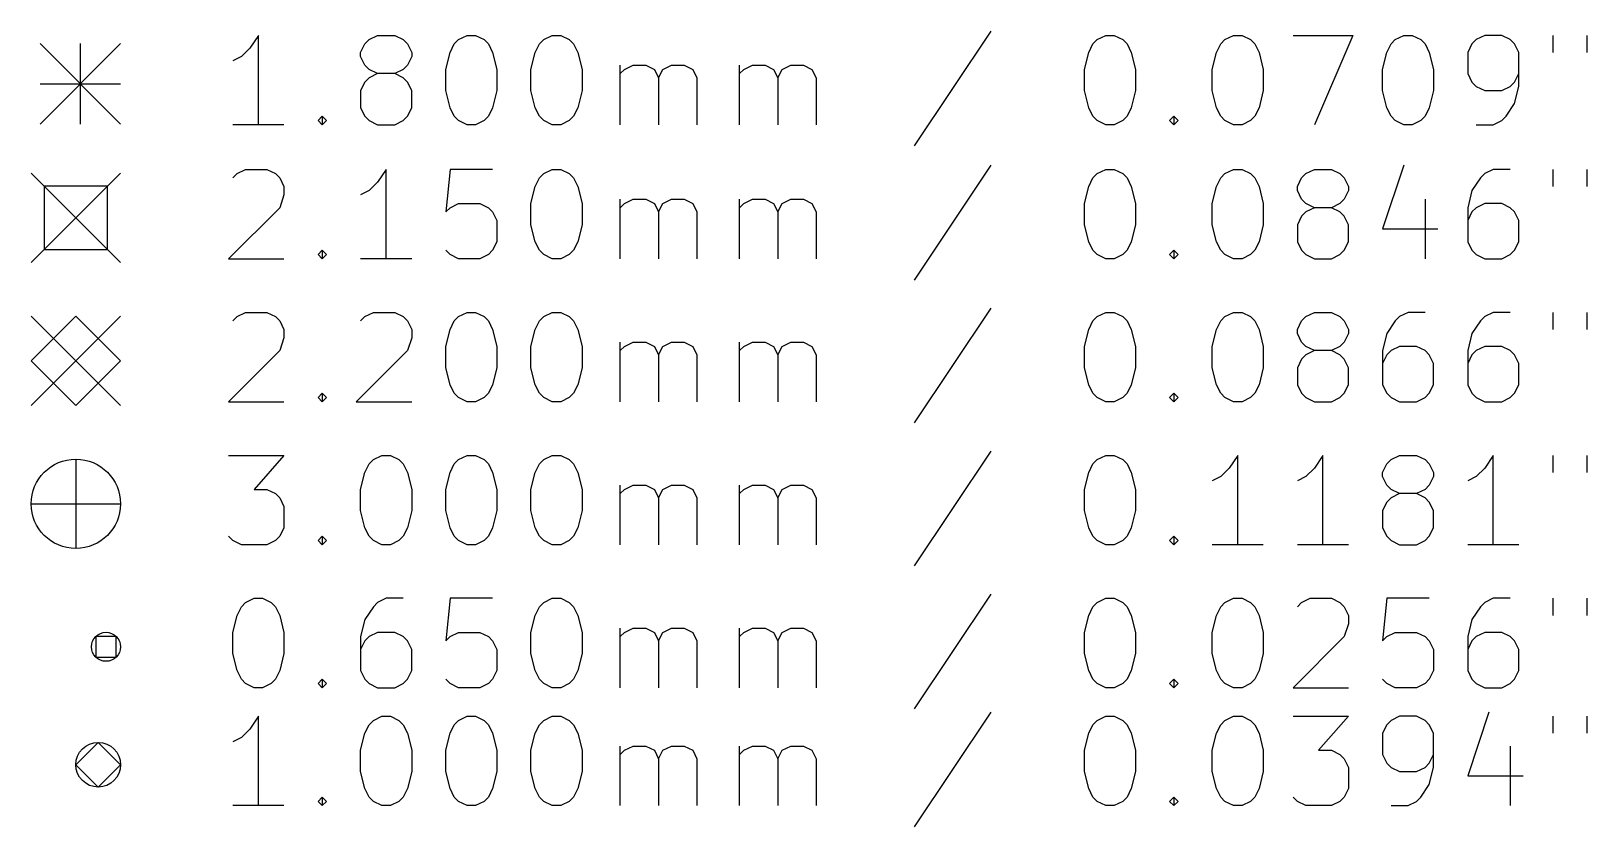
# Model space of a CAD drawing. Extents: x 97.9 to 175, y -164.3 to -75.
# Drawn here: x 97.9 to 132.7, y -163.97 to -146.16 of the extents above; entities that cross this region are included whole.
import ezdxf

# ---------------------------------------------------------------- set-up
doc = ezdxf.new("R2010")
doc.units = 0
doc.layers.add('BLACK', color=7, linetype='CONTINUOUS')

msp = doc.modelspace()

# ---------------------------------------------------------------- linework, layer by layer
at = {"layer": 'BLACK', "linetype": 'CONTINUOUS'}
for p, q in [((98.1, -146.44), (99.9, -148.24)), ((99.9, -146.44), (98.1, -148.24)), ((99, -146.44), (99, -148.24)), ((102.984, -146.255), (102.793, -146.541)), ((102.984, -148.255), (102.984, -146.255)), ((105.27, -146.636), (105.365, -146.445)), ((105.365, -146.445), (105.46, -146.35)), ((105.46, -146.35), (105.651, -146.255)), ((105.651, -146.255), (106.032, -146.255)), ((106.032, -146.255), (106.222, -146.35)), ((106.222, -146.35), (106.317, -146.445)), ((106.317, -146.445), (106.413, -146.636)), ((107.27, -146.636), (107.365, -146.445)), ((107.365, -146.445), (107.46, -146.35)), ((107.46, -146.35), (107.651, -146.255)), ((107.651, -146.255), (107.841, -146.255)), ((107.841, -146.255), (108.032, -146.35)), ((108.032, -146.35), (108.127, -146.445)), ((108.127, -146.445), (108.222, -146.636)), ((109.174, -146.636), (109.27, -146.445)), ((109.27, -146.445), (109.365, -146.35)), ((109.365, -146.35), (109.555, -146.255)), ((109.555, -146.255), (109.746, -146.255)), ((109.746, -146.255), (109.936, -146.35)), ((109.936, -146.35), (110.032, -146.445)), ((110.032, -146.445), (110.127, -146.636)), ((119.365, -146.16), (117.651, -148.731)), ((121.555, -146.636), (121.651, -146.445)), ((121.651, -146.445), (121.746, -146.35)), ((121.746, -146.35), (121.936, -146.255)), ((121.936, -146.255), (122.127, -146.255)), ((122.127, -146.255), (122.317, -146.35)), ((122.317, -146.35), (122.413, -146.445)), ((122.413, -146.445), (122.508, -146.636)), ((124.413, -146.636), (124.508, -146.445)), ((124.508, -146.445), (124.603, -146.35)), ((124.603, -146.35), (124.793, -146.255)), ((124.793, -146.255), (124.984, -146.255)), ((124.984, -146.255), (125.174, -146.35)), ((125.174, -146.35), (125.27, -146.445)), ((125.27, -146.445), (125.365, -146.636)), ((126.127, -146.255), (127.46, -146.255)), ((127.46, -146.255), (126.603, -148.255)), ((128.222, -146.636), (128.317, -146.445)), ((128.317, -146.445), (128.413, -146.35)), ((128.413, -146.35), (128.603, -146.255)), ((128.603, -146.255), (128.793, -146.255)), ((128.793, -146.255), (128.984, -146.35)), ((128.984, -146.35), (129.079, -146.445)), ((129.079, -146.445), (129.174, -146.636)), ((130.127, -146.445), (130.032, -146.636)), ((130.222, -146.35), (130.127, -146.445)), ((130.413, -146.255), (130.222, -146.35)), ((130.793, -146.255), (130.413, -146.255)), ((130.984, -146.35), (130.793, -146.255)), ((131.079, -146.445), (130.984, -146.35)), ((131.174, -146.636), (131.079, -146.445)), ((131.936, -146.255), (131.936, -146.636)), ((132.698, -146.255), (132.698, -146.636)), ((102.603, -146.731), (102.413, -146.826)), ((102.793, -146.541), (102.603, -146.731)), ((105.27, -146.731), (105.27, -146.636)), ((105.365, -146.922), (105.27, -146.731)), ((106.413, -146.731), (106.317, -146.922)), ((106.413, -146.636), (106.413, -146.731)), ((107.174, -147.017), (107.27, -146.636)), ((108.222, -146.636), (108.317, -147.017)), ((109.079, -147.017), (109.174, -146.636)), ((110.127, -146.636), (110.222, -147.017)), ((121.46, -147.017), (121.555, -146.636)), ((122.508, -146.636), (122.603, -147.017)), ((124.317, -147.017), (124.413, -146.636)), ((125.365, -146.636), (125.46, -147.017)), ((128.127, -147.017), (128.222, -146.636)), ((129.174, -146.636), (129.27, -147.017)), ((130.032, -146.636), (130.032, -147.112)), ((131.174, -147.398), (131.174, -146.636)), ((105.46, -147.017), (105.365, -146.922)), ((105.651, -147.112), (105.46, -147.017)), ((105.651, -147.112), (105.46, -147.207)), ((106.032, -147.112), (105.651, -147.112)), ((106.222, -147.017), (106.032, -147.112)), ((106.222, -147.207), (106.032, -147.112)), ((106.317, -146.922), (106.222, -147.017)), ((107.174, -147.493), (107.174, -147.017)), ((108.317, -147.017), (108.317, -147.493)), ((109.079, -147.493), (109.079, -147.017)), ((110.222, -147.017), (110.222, -147.493)), ((111.079, -148.255), (111.079, -146.922)), ((111.079, -147.112), (111.174, -147.017)), ((111.174, -147.017), (111.365, -146.922)), ((111.365, -146.922), (111.651, -146.922)), ((111.651, -146.922), (111.841, -147.017)), ((111.841, -147.017), (111.936, -147.207)), ((111.936, -147.207), (112.032, -147.017)), ((112.032, -147.017), (112.222, -146.922)), ((112.222, -146.922), (112.508, -146.922)), ((112.508, -146.922), (112.698, -147.017)), ((112.698, -147.017), (112.793, -147.207)), ((113.746, -148.255), (113.746, -146.922)), ((113.746, -147.112), (113.841, -147.017)), ((113.841, -147.017), (114.032, -146.922)), ((114.032, -146.922), (114.317, -146.922)), ((114.317, -146.922), (114.508, -147.017)), ((114.508, -147.017), (114.603, -147.207)), ((114.603, -147.207), (114.698, -147.017)), ((114.698, -147.017), (114.889, -146.922)), ((114.889, -146.922), (115.174, -146.922)), ((115.174, -146.922), (115.365, -147.017)), ((115.365, -147.017), (115.46, -147.207)), ((121.46, -147.493), (121.46, -147.017)), ((122.603, -147.017), (122.603, -147.493)), ((124.317, -147.493), (124.317, -147.017)), ((125.46, -147.017), (125.46, -147.493)), ((128.127, -147.493), (128.127, -147.017)), ((129.27, -147.017), (129.27, -147.493)), ((130.032, -147.112), (130.127, -147.302)), ((131.079, -147.302), (131.174, -147.112)), ((98.1, -147.34), (99.9, -147.34)), ((105.365, -147.302), (105.27, -147.493)), ((105.27, -147.493), (105.27, -147.874)), ((105.46, -147.207), (105.365, -147.302)), ((106.317, -147.302), (106.222, -147.207)), ((106.413, -147.493), (106.317, -147.302)), ((106.413, -147.874), (106.413, -147.493)), ((107.27, -147.874), (107.174, -147.493)), ((108.317, -147.493), (108.222, -147.874)), ((109.174, -147.874), (109.079, -147.493)), ((110.222, -147.493), (110.127, -147.874)), ((111.936, -147.207), (111.936, -148.255)), ((112.793, -147.207), (112.793, -148.255)), ((114.603, -147.207), (114.603, -148.255)), ((115.46, -147.207), (115.46, -148.255)), ((121.555, -147.874), (121.46, -147.493)), ((122.603, -147.493), (122.508, -147.874)), ((124.413, -147.874), (124.317, -147.493)), ((125.46, -147.493), (125.365, -147.874)), ((128.222, -147.874), (128.127, -147.493)), ((129.27, -147.493), (129.174, -147.874)), ((130.127, -147.302), (130.222, -147.398)), ((130.222, -147.398), (130.413, -147.493)), ((130.413, -147.493), (130.793, -147.493)), ((130.793, -147.493), (130.984, -147.398)), ((130.984, -147.398), (131.079, -147.302)), ((131.079, -147.779), (131.174, -147.398)), ((105.27, -147.874), (105.365, -148.064)), ((106.317, -148.064), (106.413, -147.874)), ((107.365, -148.064), (107.27, -147.874)), ((108.222, -147.874), (108.127, -148.064)), ((109.27, -148.064), (109.174, -147.874)), ((110.127, -147.874), (110.032, -148.064)), ((121.651, -148.064), (121.555, -147.874)), ((122.508, -147.874), (122.413, -148.064)), ((124.508, -148.064), (124.413, -147.874)), ((125.365, -147.874), (125.27, -148.064)), ((128.317, -148.064), (128.222, -147.874)), ((129.174, -147.874), (129.079, -148.064)), ((130.889, -148.064), (131.079, -147.779)), ((104.317, -148.16), (104.413, -148.064)), ((104.413, -148.255), (104.317, -148.16)), ((104.413, -148.064), (104.508, -148.16)), ((104.413, -148.064), (104.413, -148.255)), ((104.508, -148.16), (104.413, -148.255)), ((105.365, -148.064), (105.46, -148.16)), ((105.46, -148.16), (105.651, -148.255)), ((106.032, -148.255), (106.222, -148.16)), ((106.222, -148.16), (106.317, -148.064)), ((107.46, -148.16), (107.365, -148.064)), ((107.651, -148.255), (107.46, -148.16)), ((108.032, -148.16), (107.841, -148.255)), ((108.127, -148.064), (108.032, -148.16)), ((109.365, -148.16), (109.27, -148.064)), ((109.555, -148.255), (109.365, -148.16)), ((109.936, -148.16), (109.746, -148.255)), ((110.032, -148.064), (109.936, -148.16)), ((121.746, -148.16), (121.651, -148.064)), ((121.936, -148.255), (121.746, -148.16)), ((122.317, -148.16), (122.127, -148.255)), ((122.413, -148.064), (122.317, -148.16)), ((123.365, -148.16), (123.46, -148.064)), ((123.46, -148.255), (123.365, -148.16)), ((123.46, -148.064), (123.555, -148.16)), ((123.46, -148.064), (123.46, -148.255)), ((123.555, -148.16), (123.46, -148.255)), ((124.603, -148.16), (124.508, -148.064)), ((124.793, -148.255), (124.603, -148.16)), ((125.174, -148.16), (124.984, -148.255)), ((125.27, -148.064), (125.174, -148.16)), ((128.413, -148.16), (128.317, -148.064)), ((128.603, -148.255), (128.413, -148.16)), ((128.984, -148.16), (128.793, -148.255)), ((129.079, -148.064), (128.984, -148.16)), ((130.603, -148.255), (130.793, -148.16)), ((130.793, -148.16), (130.889, -148.064)), ((103.555, -148.255), (102.413, -148.255)), ((105.651, -148.255), (106.032, -148.255)), ((107.841, -148.255), (107.651, -148.255)), ((109.746, -148.255), (109.555, -148.255)), ((122.127, -148.255), (121.936, -148.255)), ((124.984, -148.255), (124.793, -148.255)), ((128.793, -148.255), (128.603, -148.255)), ((130.222, -148.255), (130.603, -148.255)), ((102.508, -149.35), (102.698, -149.255)), ((102.698, -149.255), (103.174, -149.255)), ((103.174, -149.255), (103.365, -149.35)), ((105.841, -149.255), (105.651, -149.541)), ((105.841, -151.255), (105.841, -149.255)), ((107.27, -149.255), (107.174, -150.207)), ((108.222, -149.255), (107.27, -149.255)), ((109.365, -149.35), (109.555, -149.255)), ((109.555, -149.255), (109.746, -149.255)), ((109.746, -149.255), (109.936, -149.35)), ((119.365, -149.16), (117.651, -151.731)), ((121.746, -149.35), (121.936, -149.255)), ((121.936, -149.255), (122.127, -149.255)), ((122.127, -149.255), (122.317, -149.35)), ((124.603, -149.35), (124.793, -149.255)), ((124.793, -149.255), (124.984, -149.255)), ((124.984, -149.255), (125.174, -149.35)), ((126.413, -149.35), (126.603, -149.255)), ((126.603, -149.255), (126.984, -149.255)), ((126.984, -149.255), (127.174, -149.35)), ((128.603, -149.16), (128.127, -150.588)), ((130.603, -149.255), (130.413, -149.35)), ((130.984, -149.255), (130.603, -149.255)), ((131.936, -149.255), (131.936, -149.636)), ((132.698, -149.255), (132.698, -149.636)), ((97.9, -149.34), (99.9, -151.34)), ((99.9, -149.34), (97.9, -151.34)), ((102.413, -149.445), (102.508, -149.35)), ((103.365, -149.35), (103.46, -149.445)), ((103.46, -149.445), (103.555, -149.636)), ((105.651, -149.541), (105.46, -149.731)), ((109.174, -149.636), (109.27, -149.445)), ((109.27, -149.445), (109.365, -149.35)), ((109.936, -149.35), (110.032, -149.445)), ((110.032, -149.445), (110.127, -149.636)), ((121.555, -149.636), (121.651, -149.445)), ((121.651, -149.445), (121.746, -149.35)), ((122.317, -149.35), (122.413, -149.445)), ((122.413, -149.445), (122.508, -149.636)), ((124.413, -149.636), (124.508, -149.445)), ((124.508, -149.445), (124.603, -149.35)), ((125.174, -149.35), (125.27, -149.445)), ((125.27, -149.445), (125.365, -149.636)), ((126.222, -149.636), (126.317, -149.445)), ((126.317, -149.445), (126.413, -149.35)), ((127.174, -149.35), (127.27, -149.445)), ((127.27, -149.445), (127.365, -149.636)), ((130.317, -149.445), (130.127, -149.731)), ((130.413, -149.35), (130.317, -149.445)), ((99.6071, -149.633), (98.1929, -149.633)), ((98.1929, -149.633), (98.1929, -151.047)), ((99.6071, -151.047), (99.6071, -149.633)), ((103.555, -149.826), (103.46, -150.112)), ((103.555, -149.636), (103.555, -149.826)), ((105.46, -149.731), (105.27, -149.826)), ((109.079, -150.017), (109.174, -149.636)), ((110.127, -149.636), (110.222, -150.017)), ((111.079, -151.255), (111.079, -149.922)), ((111.174, -150.017), (111.365, -149.922)), ((111.365, -149.922), (111.651, -149.922)), ((111.651, -149.922), (111.841, -150.017)), ((112.032, -150.017), (112.222, -149.922)), ((112.222, -149.922), (112.508, -149.922)), ((112.508, -149.922), (112.698, -150.017)), ((113.746, -151.255), (113.746, -149.922)), ((113.841, -150.017), (114.032, -149.922)), ((114.032, -149.922), (114.317, -149.922)), ((114.317, -149.922), (114.508, -150.017)), ((114.698, -150.017), (114.889, -149.922)), ((114.889, -149.922), (115.174, -149.922)), ((115.174, -149.922), (115.365, -150.017)), ((121.46, -150.017), (121.555, -149.636)), ((122.508, -149.636), (122.603, -150.017)), ((124.317, -150.017), (124.413, -149.636)), ((125.365, -149.636), (125.46, -150.017)), ((126.222, -149.731), (126.222, -149.636)), ((126.317, -149.922), (126.222, -149.731)), ((126.413, -150.017), (126.317, -149.922)), ((127.27, -149.922), (127.174, -150.017)), ((127.365, -149.731), (127.27, -149.922)), ((127.365, -149.636), (127.365, -149.731)), ((129.079, -149.922), (129.079, -151.255)), ((130.127, -149.731), (130.032, -150.112)), ((103.46, -150.112), (102.317, -151.255)), ((107.174, -150.207), (107.27, -150.112)), ((107.27, -150.112), (107.46, -150.017)), ((107.46, -150.017), (107.936, -150.017)), ((107.936, -150.017), (108.127, -150.112)), ((108.127, -150.112), (108.222, -150.207)), ((108.222, -150.207), (108.317, -150.398)), ((109.079, -150.493), (109.079, -150.017)), ((110.222, -150.017), (110.222, -150.493)), ((111.079, -150.112), (111.174, -150.017)), ((111.841, -150.017), (111.936, -150.207)), ((111.936, -150.207), (112.032, -150.017)), ((111.936, -150.207), (111.936, -151.255)), ((112.698, -150.017), (112.793, -150.207)), ((112.793, -150.207), (112.793, -151.255)), ((113.746, -150.112), (113.841, -150.017)), ((114.508, -150.017), (114.603, -150.207)), ((114.603, -150.207), (114.698, -150.017)), ((114.603, -150.207), (114.603, -151.255)), ((115.365, -150.017), (115.46, -150.207)), ((115.46, -150.207), (115.46, -151.255)), ((121.46, -150.493), (121.46, -150.017)), ((122.603, -150.017), (122.603, -150.493)), ((124.317, -150.493), (124.317, -150.017)), ((125.46, -150.017), (125.46, -150.493)), ((126.317, -150.302), (126.222, -150.493)), ((126.413, -150.207), (126.317, -150.302)), ((126.603, -150.112), (126.413, -150.017)), ((126.603, -150.112), (126.413, -150.207)), ((126.984, -150.112), (126.603, -150.112)), ((127.174, -150.017), (126.984, -150.112)), ((127.174, -150.207), (126.984, -150.112)), ((127.27, -150.302), (127.174, -150.207)), ((127.365, -150.493), (127.27, -150.302)), ((130.032, -150.112), (130.032, -150.874)), ((130.127, -150.207), (130.032, -150.398)), ((130.222, -150.112), (130.127, -150.207)), ((130.413, -150.017), (130.222, -150.112)), ((130.793, -150.017), (130.413, -150.017)), ((130.984, -150.112), (130.793, -150.017)), ((131.079, -150.207), (130.984, -150.112)), ((131.174, -150.398), (131.079, -150.207)), ((108.317, -150.398), (108.317, -150.874)), ((109.174, -150.874), (109.079, -150.493)), ((110.222, -150.493), (110.127, -150.874)), ((121.555, -150.874), (121.46, -150.493)), ((122.603, -150.493), (122.508, -150.874)), ((124.413, -150.874), (124.317, -150.493)), ((125.46, -150.493), (125.365, -150.874)), ((126.222, -150.493), (126.222, -150.874)), ((127.365, -150.874), (127.365, -150.493)), ((128.127, -150.588), (129.365, -150.588)), ((131.174, -150.874), (131.174, -150.398)), ((108.317, -150.874), (108.222, -151.064)), ((109.27, -151.064), (109.174, -150.874)), ((110.127, -150.874), (110.032, -151.064)), ((121.651, -151.064), (121.555, -150.874)), ((122.508, -150.874), (122.413, -151.064)), ((124.508, -151.064), (124.413, -150.874)), ((125.365, -150.874), (125.27, -151.064)), ((126.222, -150.874), (126.317, -151.064)), ((127.27, -151.064), (127.365, -150.874)), ((130.032, -150.874), (130.127, -151.064)), ((131.079, -151.064), (131.174, -150.874)), ((98.1929, -151.047), (99.6071, -151.047)), ((102.317, -151.255), (103.555, -151.255)), ((104.317, -151.16), (104.413, -151.064)), ((104.413, -151.255), (104.317, -151.16)), ((104.413, -151.064), (104.508, -151.16)), ((104.413, -151.064), (104.413, -151.255)), ((104.508, -151.16), (104.413, -151.255)), ((106.413, -151.255), (105.27, -151.255)), ((107.27, -151.16), (107.174, -151.064)), ((107.46, -151.255), (107.27, -151.16)), ((107.936, -151.255), (107.46, -151.255)), ((108.127, -151.16), (107.936, -151.255)), ((108.222, -151.064), (108.127, -151.16)), ((109.365, -151.16), (109.27, -151.064)), ((109.555, -151.255), (109.365, -151.16)), ((109.746, -151.255), (109.555, -151.255)), ((109.936, -151.16), (109.746, -151.255)), ((110.032, -151.064), (109.936, -151.16)), ((121.746, -151.16), (121.651, -151.064)), ((121.936, -151.255), (121.746, -151.16)), ((122.127, -151.255), (121.936, -151.255)), ((122.317, -151.16), (122.127, -151.255)), ((122.413, -151.064), (122.317, -151.16)), ((123.365, -151.16), (123.46, -151.064)), ((123.46, -151.255), (123.365, -151.16)), ((123.46, -151.064), (123.555, -151.16)), ((123.46, -151.064), (123.46, -151.255)), ((123.555, -151.16), (123.46, -151.255)), ((124.603, -151.16), (124.508, -151.064)), ((124.793, -151.255), (124.603, -151.16)), ((124.984, -151.255), (124.793, -151.255)), ((125.174, -151.16), (124.984, -151.255)), ((125.27, -151.064), (125.174, -151.16)), ((126.317, -151.064), (126.413, -151.16)), ((126.413, -151.16), (126.603, -151.255)), ((126.603, -151.255), (126.984, -151.255)), ((126.984, -151.255), (127.174, -151.16)), ((127.174, -151.16), (127.27, -151.064)), ((130.127, -151.064), (130.222, -151.16)), ((130.222, -151.16), (130.413, -151.255)), ((130.413, -151.255), (130.793, -151.255)), ((130.793, -151.255), (130.984, -151.16)), ((130.984, -151.16), (131.079, -151.064)), ((119.365, -152.36), (117.651, -154.931)), ((97.9, -152.54), (99.9, -154.54)), ((99.9, -152.54), (97.9, -154.54)), ((98.9, -152.54), (97.9, -153.54)), ((99.9, -153.54), (98.9, -152.54)), ((102.413, -152.645), (102.508, -152.55)), ((102.508, -152.55), (102.698, -152.455)), ((102.698, -152.455), (103.174, -152.455)), ((103.174, -152.455), (103.365, -152.55)), ((103.365, -152.55), (103.46, -152.645)), ((103.46, -152.645), (103.555, -152.836)), ((105.27, -152.645), (105.365, -152.55)), ((105.365, -152.55), (105.555, -152.455)), ((105.555, -152.455), (106.032, -152.455)), ((106.032, -152.455), (106.222, -152.55)), ((106.222, -152.55), (106.317, -152.645)), ((106.317, -152.645), (106.413, -152.836)), ((107.27, -152.836), (107.365, -152.645)), ((107.365, -152.645), (107.46, -152.55)), ((107.46, -152.55), (107.651, -152.455)), ((107.651, -152.455), (107.841, -152.455)), ((107.841, -152.455), (108.032, -152.55)), ((108.032, -152.55), (108.127, -152.645)), ((108.127, -152.645), (108.222, -152.836)), ((109.174, -152.836), (109.27, -152.645)), ((109.27, -152.645), (109.365, -152.55)), ((109.365, -152.55), (109.555, -152.455)), ((109.555, -152.455), (109.746, -152.455)), ((109.746, -152.455), (109.936, -152.55)), ((109.936, -152.55), (110.032, -152.645)), ((110.032, -152.645), (110.127, -152.836)), ((121.555, -152.836), (121.651, -152.645)), ((121.651, -152.645), (121.746, -152.55)), ((121.746, -152.55), (121.936, -152.455)), ((121.936, -152.455), (122.127, -152.455)), ((122.127, -152.455), (122.317, -152.55)), ((122.317, -152.55), (122.413, -152.645)), ((122.413, -152.645), (122.508, -152.836)), ((124.413, -152.836), (124.508, -152.645)), ((124.508, -152.645), (124.603, -152.55)), ((124.603, -152.55), (124.793, -152.455)), ((124.793, -152.455), (124.984, -152.455)), ((124.984, -152.455), (125.174, -152.55)), ((125.174, -152.55), (125.27, -152.645)), ((125.27, -152.645), (125.365, -152.836)), ((126.222, -152.836), (126.317, -152.645)), ((126.317, -152.645), (126.413, -152.55)), ((126.413, -152.55), (126.603, -152.455)), ((126.603, -152.455), (126.984, -152.455)), ((126.984, -152.455), (127.174, -152.55)), ((127.174, -152.55), (127.27, -152.645)), ((127.27, -152.645), (127.365, -152.836)), ((128.413, -152.645), (128.222, -152.931)), ((128.508, -152.55), (128.413, -152.645)), ((128.698, -152.455), (128.508, -152.55)), ((129.079, -152.455), (128.698, -152.455)), ((130.317, -152.645), (130.127, -152.931)), ((130.413, -152.55), (130.317, -152.645)), ((130.603, -152.455), (130.413, -152.55)), ((130.984, -152.455), (130.603, -152.455)), ((131.936, -152.455), (131.936, -152.836)), ((132.698, -152.455), (132.698, -152.836)), ((103.555, -153.026), (103.46, -153.312)), ((103.555, -152.836), (103.555, -153.026)), ((106.413, -153.026), (106.317, -153.312)), ((106.413, -152.836), (106.413, -153.026)), ((107.174, -153.217), (107.27, -152.836)), ((108.222, -152.836), (108.317, -153.217)), ((109.079, -153.217), (109.174, -152.836)), ((110.127, -152.836), (110.222, -153.217)), ((121.46, -153.217), (121.555, -152.836)), ((122.508, -152.836), (122.603, -153.217)), ((124.317, -153.217), (124.413, -152.836)), ((125.365, -152.836), (125.46, -153.217)), ((126.222, -152.931), (126.222, -152.836)), ((126.317, -153.122), (126.222, -152.931)), ((127.365, -152.931), (127.27, -153.122)), ((127.365, -152.836), (127.365, -152.931)), ((128.222, -152.931), (128.127, -153.312)), ((130.127, -152.931), (130.032, -153.312)), ((103.46, -153.312), (102.317, -154.455)), ((106.317, -153.312), (105.174, -154.455)), ((107.174, -153.693), (107.174, -153.217)), ((108.317, -153.217), (108.317, -153.693)), ((109.079, -153.693), (109.079, -153.217)), ((110.222, -153.217), (110.222, -153.693)), ((111.079, -154.455), (111.079, -153.122)), ((111.079, -153.312), (111.174, -153.217)), ((111.174, -153.217), (111.365, -153.122)), ((111.365, -153.122), (111.651, -153.122)), ((111.651, -153.122), (111.841, -153.217)), ((111.841, -153.217), (111.936, -153.407)), ((111.936, -153.407), (112.032, -153.217)), ((111.936, -153.407), (111.936, -154.455)), ((112.032, -153.217), (112.222, -153.122)), ((112.222, -153.122), (112.508, -153.122)), ((112.508, -153.122), (112.698, -153.217)), ((112.698, -153.217), (112.793, -153.407)), ((112.793, -153.407), (112.793, -154.455)), ((113.746, -154.455), (113.746, -153.122)), ((113.746, -153.312), (113.841, -153.217)), ((113.841, -153.217), (114.032, -153.122)), ((114.032, -153.122), (114.317, -153.122)), ((114.317, -153.122), (114.508, -153.217)), ((114.508, -153.217), (114.603, -153.407)), ((114.603, -153.407), (114.698, -153.217)), ((114.603, -153.407), (114.603, -154.455)), ((114.698, -153.217), (114.889, -153.122)), ((114.889, -153.122), (115.174, -153.122)), ((115.174, -153.122), (115.365, -153.217)), ((115.365, -153.217), (115.46, -153.407)), ((115.46, -153.407), (115.46, -154.455)), ((121.46, -153.693), (121.46, -153.217)), ((122.603, -153.217), (122.603, -153.693)), ((124.317, -153.693), (124.317, -153.217)), ((125.46, -153.217), (125.46, -153.693)), ((126.413, -153.217), (126.317, -153.122)), ((126.413, -153.407), (126.317, -153.502)), ((126.603, -153.312), (126.413, -153.217)), ((126.603, -153.312), (126.413, -153.407)), ((126.984, -153.312), (126.603, -153.312)), ((127.174, -153.217), (126.984, -153.312)), ((127.174, -153.407), (126.984, -153.312)), ((127.27, -153.122), (127.174, -153.217)), ((127.27, -153.502), (127.174, -153.407)), ((128.127, -153.312), (128.127, -154.074)), ((128.222, -153.407), (128.127, -153.598)), ((128.317, -153.312), (128.222, -153.407)), ((128.508, -153.217), (128.317, -153.312)), ((128.889, -153.217), (128.508, -153.217)), ((129.079, -153.312), (128.889, -153.217)), ((129.174, -153.407), (129.079, -153.312)), ((129.27, -153.598), (129.174, -153.407)), ((130.032, -153.312), (130.032, -154.074)), ((130.127, -153.407), (130.032, -153.598)), ((130.222, -153.312), (130.127, -153.407)), ((130.413, -153.217), (130.222, -153.312)), ((130.793, -153.217), (130.413, -153.217)), ((130.984, -153.312), (130.793, -153.217)), ((131.079, -153.407), (130.984, -153.312)), ((131.174, -153.598), (131.079, -153.407)), ((97.9, -153.54), (98.9, -154.54)), ((98.9, -154.54), (99.9, -153.54)), ((107.27, -154.074), (107.174, -153.693)), ((108.317, -153.693), (108.222, -154.074)), ((109.174, -154.074), (109.079, -153.693)), ((110.222, -153.693), (110.127, -154.074)), ((121.555, -154.074), (121.46, -153.693)), ((122.603, -153.693), (122.508, -154.074)), ((124.413, -154.074), (124.317, -153.693)), ((125.46, -153.693), (125.365, -154.074)), ((126.317, -153.502), (126.222, -153.693)), ((126.222, -153.693), (126.222, -154.074)), ((127.365, -153.693), (127.27, -153.502)), ((127.365, -154.074), (127.365, -153.693)), ((129.27, -154.074), (129.27, -153.598)), ((131.174, -154.074), (131.174, -153.598)), ((107.365, -154.264), (107.27, -154.074)), ((108.222, -154.074), (108.127, -154.264)), ((109.27, -154.264), (109.174, -154.074)), ((110.127, -154.074), (110.032, -154.264)), ((121.651, -154.264), (121.555, -154.074)), ((122.508, -154.074), (122.413, -154.264)), ((124.508, -154.264), (124.413, -154.074)), ((125.365, -154.074), (125.27, -154.264)), ((126.222, -154.074), (126.317, -154.264)), ((127.27, -154.264), (127.365, -154.074)), ((128.127, -154.074), (128.222, -154.264)), ((129.174, -154.264), (129.27, -154.074)), ((130.032, -154.074), (130.127, -154.264)), ((131.079, -154.264), (131.174, -154.074)), ((102.317, -154.455), (103.555, -154.455)), ((104.317, -154.36), (104.413, -154.264)), ((104.413, -154.455), (104.317, -154.36)), ((104.413, -154.264), (104.508, -154.36)), ((104.413, -154.264), (104.413, -154.455)), ((104.508, -154.36), (104.413, -154.455)), ((105.174, -154.455), (106.413, -154.455)), ((107.46, -154.36), (107.365, -154.264)), ((107.651, -154.455), (107.46, -154.36)), ((107.841, -154.455), (107.651, -154.455)), ((108.032, -154.36), (107.841, -154.455)), ((108.127, -154.264), (108.032, -154.36)), ((109.365, -154.36), (109.27, -154.264)), ((109.555, -154.455), (109.365, -154.36)), ((109.746, -154.455), (109.555, -154.455)), ((109.936, -154.36), (109.746, -154.455)), ((110.032, -154.264), (109.936, -154.36)), ((121.746, -154.36), (121.651, -154.264)), ((121.936, -154.455), (121.746, -154.36)), ((122.127, -154.455), (121.936, -154.455)), ((122.317, -154.36), (122.127, -154.455)), ((122.413, -154.264), (122.317, -154.36)), ((123.365, -154.36), (123.46, -154.264)), ((123.46, -154.455), (123.365, -154.36)), ((123.46, -154.264), (123.555, -154.36)), ((123.46, -154.264), (123.46, -154.455)), ((123.555, -154.36), (123.46, -154.455)), ((124.603, -154.36), (124.508, -154.264)), ((124.793, -154.455), (124.603, -154.36)), ((124.984, -154.455), (124.793, -154.455)), ((125.174, -154.36), (124.984, -154.455)), ((125.27, -154.264), (125.174, -154.36)), ((126.317, -154.264), (126.413, -154.36)), ((126.413, -154.36), (126.603, -154.455)), ((126.603, -154.455), (126.984, -154.455)), ((126.984, -154.455), (127.174, -154.36)), ((127.174, -154.36), (127.27, -154.264)), ((128.222, -154.264), (128.317, -154.36)), ((128.317, -154.36), (128.508, -154.455)), ((128.508, -154.455), (128.889, -154.455)), ((128.889, -154.455), (129.079, -154.36)), ((129.079, -154.36), (129.174, -154.264)), ((130.127, -154.264), (130.222, -154.36)), ((130.222, -154.36), (130.413, -154.455)), ((130.413, -154.455), (130.793, -154.455)), ((130.793, -154.455), (130.984, -154.36)), ((130.984, -154.36), (131.079, -154.264)), ((98.9, -155.74), (98.9, -157.74)), ((102.317, -155.655), (103.555, -155.655)), ((103.555, -155.655), (102.889, -156.417)), ((105.365, -156.036), (105.46, -155.845)), ((105.46, -155.845), (105.555, -155.75)), ((105.555, -155.75), (105.746, -155.655)), ((105.746, -155.655), (105.936, -155.655)), ((105.936, -155.655), (106.127, -155.75)), ((106.127, -155.75), (106.222, -155.845)), ((106.222, -155.845), (106.317, -156.036)), ((107.27, -156.036), (107.365, -155.845)), ((107.365, -155.845), (107.46, -155.75)), ((107.46, -155.75), (107.651, -155.655)), ((107.651, -155.655), (107.841, -155.655)), ((107.841, -155.655), (108.032, -155.75)), ((108.032, -155.75), (108.127, -155.845)), ((108.127, -155.845), (108.222, -156.036)), ((109.174, -156.036), (109.27, -155.845)), ((109.27, -155.845), (109.365, -155.75)), ((109.365, -155.75), (109.555, -155.655)), ((109.555, -155.655), (109.746, -155.655)), ((109.746, -155.655), (109.936, -155.75)), ((109.936, -155.75), (110.032, -155.845)), ((110.032, -155.845), (110.127, -156.036)), ((119.365, -155.56), (117.651, -158.131)), ((121.555, -156.036), (121.651, -155.845)), ((121.651, -155.845), (121.746, -155.75)), ((121.746, -155.75), (121.936, -155.655)), ((121.936, -155.655), (122.127, -155.655)), ((122.127, -155.655), (122.317, -155.75)), ((122.317, -155.75), (122.413, -155.845)), ((122.413, -155.845), (122.508, -156.036)), ((124.889, -155.655), (124.698, -155.941)), ((124.889, -157.655), (124.889, -155.655)), ((126.793, -155.655), (126.603, -155.941)), ((126.793, -157.655), (126.793, -155.655)), ((128.127, -156.036), (128.222, -155.845)), ((128.222, -155.845), (128.317, -155.75)), ((128.317, -155.75), (128.508, -155.655)), ((128.508, -155.655), (128.889, -155.655)), ((128.889, -155.655), (129.079, -155.75)), ((129.079, -155.75), (129.174, -155.845)), ((129.174, -155.845), (129.27, -156.036)), ((130.603, -155.655), (130.413, -155.941)), ((130.603, -157.655), (130.603, -155.655)), ((131.936, -155.655), (131.936, -156.036)), ((132.698, -155.655), (132.698, -156.036)), ((105.27, -156.417), (105.365, -156.036)), ((106.317, -156.036), (106.413, -156.417)), ((107.174, -156.417), (107.27, -156.036)), ((108.222, -156.036), (108.317, -156.417)), ((109.079, -156.417), (109.174, -156.036)), ((110.127, -156.036), (110.222, -156.417)), ((121.46, -156.417), (121.555, -156.036)), ((122.508, -156.036), (122.603, -156.417)), ((124.508, -156.131), (124.317, -156.226)), ((124.698, -155.941), (124.508, -156.131)), ((126.413, -156.131), (126.222, -156.226)), ((126.603, -155.941), (126.413, -156.131)), ((128.127, -156.131), (128.127, -156.036)), ((128.222, -156.322), (128.127, -156.131)), ((129.27, -156.131), (129.174, -156.322)), ((129.27, -156.036), (129.27, -156.131)), ((130.222, -156.131), (130.032, -156.226)), ((130.413, -155.941), (130.222, -156.131)), ((102.889, -156.417), (103.174, -156.417)), ((103.174, -156.417), (103.365, -156.512)), ((103.365, -156.512), (103.46, -156.607)), ((105.27, -156.893), (105.27, -156.417)), ((106.413, -156.417), (106.413, -156.893)), ((107.174, -156.893), (107.174, -156.417)), ((108.317, -156.417), (108.317, -156.893)), ((109.079, -156.893), (109.079, -156.417)), ((110.222, -156.417), (110.222, -156.893)), ((111.079, -157.655), (111.079, -156.322)), ((111.079, -156.512), (111.174, -156.417)), ((111.174, -156.417), (111.365, -156.322)), ((111.365, -156.322), (111.651, -156.322)), ((111.651, -156.322), (111.841, -156.417)), ((111.841, -156.417), (111.936, -156.607)), ((111.936, -156.607), (112.032, -156.417)), ((112.032, -156.417), (112.222, -156.322)), ((112.222, -156.322), (112.508, -156.322)), ((112.508, -156.322), (112.698, -156.417)), ((112.698, -156.417), (112.793, -156.607)), ((113.746, -157.655), (113.746, -156.322)), ((113.746, -156.512), (113.841, -156.417)), ((113.841, -156.417), (114.032, -156.322)), ((114.032, -156.322), (114.317, -156.322)), ((114.317, -156.322), (114.508, -156.417)), ((114.508, -156.417), (114.603, -156.607)), ((114.603, -156.607), (114.698, -156.417)), ((114.698, -156.417), (114.889, -156.322)), ((114.889, -156.322), (115.174, -156.322)), ((115.174, -156.322), (115.365, -156.417)), ((115.365, -156.417), (115.46, -156.607)), ((121.46, -156.893), (121.46, -156.417)), ((122.603, -156.417), (122.603, -156.893)), ((128.317, -156.417), (128.222, -156.322)), ((128.508, -156.512), (128.317, -156.417)), ((128.508, -156.512), (128.317, -156.607)), ((128.889, -156.512), (128.508, -156.512)), ((129.079, -156.417), (128.889, -156.512)), ((129.079, -156.607), (128.889, -156.512)), ((129.174, -156.322), (129.079, -156.417)), ((97.9, -156.74), (99.9, -156.74)), ((103.46, -156.607), (103.555, -156.798)), ((103.555, -156.798), (103.555, -157.274)), ((105.365, -157.274), (105.27, -156.893)), ((106.413, -156.893), (106.317, -157.274)), ((107.27, -157.274), (107.174, -156.893)), ((108.317, -156.893), (108.222, -157.274)), ((109.174, -157.274), (109.079, -156.893)), ((110.222, -156.893), (110.127, -157.274)), ((111.936, -156.607), (111.936, -157.655)), ((112.793, -156.607), (112.793, -157.655)), ((114.603, -156.607), (114.603, -157.655)), ((115.46, -156.607), (115.46, -157.655)), ((121.555, -157.274), (121.46, -156.893)), ((122.603, -156.893), (122.508, -157.274)), ((128.222, -156.702), (128.127, -156.893)), ((128.127, -156.893), (128.127, -157.274)), ((128.317, -156.607), (128.222, -156.702)), ((129.174, -156.702), (129.079, -156.607)), ((129.27, -156.893), (129.174, -156.702)), ((129.27, -157.274), (129.27, -156.893)), ((103.555, -157.274), (103.46, -157.464)), ((105.46, -157.464), (105.365, -157.274)), ((106.317, -157.274), (106.222, -157.464)), ((107.365, -157.464), (107.27, -157.274)), ((108.222, -157.274), (108.127, -157.464)), ((109.27, -157.464), (109.174, -157.274)), ((110.127, -157.274), (110.032, -157.464)), ((121.651, -157.464), (121.555, -157.274)), ((122.508, -157.274), (122.413, -157.464)), ((128.127, -157.274), (128.222, -157.464)), ((129.174, -157.464), (129.27, -157.274)), ((102.413, -157.56), (102.317, -157.464)), ((102.603, -157.655), (102.413, -157.56)), ((103.365, -157.56), (103.174, -157.655)), ((103.46, -157.464), (103.365, -157.56)), ((104.317, -157.56), (104.413, -157.464)), ((104.413, -157.655), (104.317, -157.56)), ((104.413, -157.464), (104.508, -157.56)), ((104.413, -157.464), (104.413, -157.655)), ((104.508, -157.56), (104.413, -157.655)), ((105.555, -157.56), (105.46, -157.464)), ((105.746, -157.655), (105.555, -157.56)), ((106.127, -157.56), (105.936, -157.655)), ((106.222, -157.464), (106.127, -157.56)), ((107.46, -157.56), (107.365, -157.464)), ((107.651, -157.655), (107.46, -157.56)), ((108.032, -157.56), (107.841, -157.655)), ((108.127, -157.464), (108.032, -157.56)), ((109.365, -157.56), (109.27, -157.464)), ((109.555, -157.655), (109.365, -157.56)), ((109.936, -157.56), (109.746, -157.655)), ((110.032, -157.464), (109.936, -157.56)), ((121.746, -157.56), (121.651, -157.464)), ((121.936, -157.655), (121.746, -157.56)), ((122.317, -157.56), (122.127, -157.655)), ((122.413, -157.464), (122.317, -157.56)), ((123.365, -157.56), (123.46, -157.464)), ((123.46, -157.655), (123.365, -157.56)), ((123.46, -157.464), (123.555, -157.56)), ((123.46, -157.464), (123.46, -157.655)), ((123.555, -157.56), (123.46, -157.655)), ((128.222, -157.464), (128.317, -157.56)), ((128.317, -157.56), (128.508, -157.655)), ((128.889, -157.655), (129.079, -157.56)), ((129.079, -157.56), (129.174, -157.464)), ((103.174, -157.655), (102.603, -157.655)), ((105.936, -157.655), (105.746, -157.655)), ((107.841, -157.655), (107.651, -157.655)), ((109.746, -157.655), (109.555, -157.655)), ((122.127, -157.655), (121.936, -157.655)), ((125.46, -157.655), (124.317, -157.655)), ((127.365, -157.655), (126.222, -157.655)), ((128.508, -157.655), (128.889, -157.655)), ((131.174, -157.655), (130.032, -157.655)), ((102.603, -159.045), (102.698, -158.95)), ((102.698, -158.95), (102.889, -158.855)), ((102.889, -158.855), (103.079, -158.855)), ((103.079, -158.855), (103.27, -158.95)), ((103.27, -158.95), (103.365, -159.045)), ((105.651, -158.95), (105.555, -159.045)), ((105.841, -158.855), (105.651, -158.95)), ((106.222, -158.855), (105.841, -158.855)), ((107.27, -158.855), (107.174, -159.807)), ((108.222, -158.855), (107.27, -158.855)), ((109.27, -159.045), (109.365, -158.95)), ((109.365, -158.95), (109.555, -158.855)), ((109.555, -158.855), (109.746, -158.855)), ((109.746, -158.855), (109.936, -158.95)), ((109.936, -158.95), (110.032, -159.045)), ((119.365, -158.76), (117.651, -161.331)), ((121.651, -159.045), (121.746, -158.95)), ((121.746, -158.95), (121.936, -158.855)), ((121.936, -158.855), (122.127, -158.855)), ((122.127, -158.855), (122.317, -158.95)), ((122.317, -158.95), (122.413, -159.045)), ((124.508, -159.045), (124.603, -158.95)), ((124.603, -158.95), (124.793, -158.855)), ((124.793, -158.855), (124.984, -158.855)), ((124.984, -158.855), (125.174, -158.95)), ((125.174, -158.95), (125.27, -159.045)), ((126.222, -159.045), (126.317, -158.95)), ((126.317, -158.95), (126.508, -158.855)), ((126.508, -158.855), (126.984, -158.855)), ((126.984, -158.855), (127.174, -158.95)), ((127.174, -158.95), (127.27, -159.045)), ((128.222, -158.855), (128.127, -159.807)), ((129.174, -158.855), (128.222, -158.855)), ((130.413, -158.95), (130.317, -159.045)), ((130.603, -158.855), (130.413, -158.95)), ((130.984, -158.855), (130.603, -158.855)), ((131.936, -158.855), (131.936, -159.236)), ((132.698, -158.855), (132.698, -159.236)), ((102.413, -159.617), (102.508, -159.236)), ((102.508, -159.236), (102.603, -159.045)), ((103.365, -159.045), (103.46, -159.236)), ((103.46, -159.236), (103.555, -159.617)), ((105.365, -159.331), (105.27, -159.712)), ((105.555, -159.045), (105.365, -159.331)), ((109.079, -159.617), (109.174, -159.236)), ((109.174, -159.236), (109.27, -159.045)), ((110.032, -159.045), (110.127, -159.236)), ((110.127, -159.236), (110.222, -159.617)), ((121.46, -159.617), (121.555, -159.236)), ((121.555, -159.236), (121.651, -159.045)), ((122.413, -159.045), (122.508, -159.236)), ((122.508, -159.236), (122.603, -159.617)), ((124.317, -159.617), (124.413, -159.236)), ((124.413, -159.236), (124.508, -159.045)), ((125.27, -159.045), (125.365, -159.236)), ((125.365, -159.236), (125.46, -159.617)), ((127.27, -159.045), (127.365, -159.236)), ((127.365, -159.236), (127.365, -159.426)), ((130.127, -159.331), (130.032, -159.712)), ((130.317, -159.045), (130.127, -159.331)), ((99.8048, -159.71), (99.3452, -159.71)), ((99.3452, -159.71), (99.3452, -160.17)), ((99.8048, -160.17), (99.8048, -159.71)), ((102.413, -160.093), (102.413, -159.617)), ((103.555, -159.617), (103.555, -160.093)), ((105.27, -159.712), (105.27, -160.474)), ((105.46, -159.712), (105.365, -159.807)), ((105.651, -159.617), (105.46, -159.712)), ((106.032, -159.617), (105.651, -159.617)), ((106.222, -159.712), (106.032, -159.617)), ((106.317, -159.807), (106.222, -159.712)), ((107.174, -159.807), (107.27, -159.712)), ((107.27, -159.712), (107.46, -159.617)), ((107.46, -159.617), (107.936, -159.617)), ((107.936, -159.617), (108.127, -159.712)), ((108.127, -159.712), (108.222, -159.807)), ((109.079, -160.093), (109.079, -159.617)), ((110.222, -159.617), (110.222, -160.093)), ((111.079, -160.855), (111.079, -159.522)), ((111.079, -159.712), (111.174, -159.617)), ((111.174, -159.617), (111.365, -159.522)), ((111.365, -159.522), (111.651, -159.522)), ((111.651, -159.522), (111.841, -159.617)), ((111.841, -159.617), (111.936, -159.807)), ((111.936, -159.807), (112.032, -159.617)), ((112.032, -159.617), (112.222, -159.522)), ((112.222, -159.522), (112.508, -159.522)), ((112.508, -159.522), (112.698, -159.617)), ((112.698, -159.617), (112.793, -159.807)), ((113.746, -160.855), (113.746, -159.522)), ((113.746, -159.712), (113.841, -159.617)), ((113.841, -159.617), (114.032, -159.522)), ((114.032, -159.522), (114.317, -159.522)), ((114.317, -159.522), (114.508, -159.617)), ((114.508, -159.617), (114.603, -159.807)), ((114.603, -159.807), (114.698, -159.617)), ((114.698, -159.617), (114.889, -159.522)), ((114.889, -159.522), (115.174, -159.522)), ((115.174, -159.522), (115.365, -159.617)), ((115.365, -159.617), (115.46, -159.807)), ((121.46, -160.093), (121.46, -159.617)), ((122.603, -159.617), (122.603, -160.093)), ((124.317, -160.093), (124.317, -159.617)), ((125.46, -159.617), (125.46, -160.093)), ((127.27, -159.712), (126.127, -160.855)), ((127.365, -159.426), (127.27, -159.712)), ((128.127, -159.807), (128.222, -159.712)), ((128.222, -159.712), (128.413, -159.617)), ((128.413, -159.617), (128.889, -159.617)), ((128.889, -159.617), (129.079, -159.712)), ((129.079, -159.712), (129.174, -159.807)), ((130.032, -159.712), (130.032, -160.474)), ((130.222, -159.712), (130.127, -159.807)), ((130.413, -159.617), (130.222, -159.712)), ((130.793, -159.617), (130.413, -159.617)), ((130.984, -159.712), (130.793, -159.617)), ((131.079, -159.807), (130.984, -159.712)), ((105.365, -159.807), (105.27, -159.998)), ((106.413, -159.998), (106.317, -159.807)), ((106.413, -160.474), (106.413, -159.998)), ((108.222, -159.807), (108.317, -159.998)), ((108.317, -159.998), (108.317, -160.474)), ((111.936, -159.807), (111.936, -160.855)), ((112.793, -159.807), (112.793, -160.855)), ((114.603, -159.807), (114.603, -160.855)), ((115.46, -159.807), (115.46, -160.855)), ((129.174, -159.807), (129.27, -159.998)), ((129.27, -159.998), (129.27, -160.474)), ((130.127, -159.807), (130.032, -159.998)), ((131.174, -159.998), (131.079, -159.807)), ((131.174, -160.474), (131.174, -159.998)), ((99.3452, -160.17), (99.8048, -160.17)), ((102.508, -160.474), (102.413, -160.093)), ((103.555, -160.093), (103.46, -160.474)), ((109.174, -160.474), (109.079, -160.093)), ((110.222, -160.093), (110.127, -160.474)), ((121.555, -160.474), (121.46, -160.093)), ((122.603, -160.093), (122.508, -160.474)), ((124.413, -160.474), (124.317, -160.093)), ((125.46, -160.093), (125.365, -160.474)), ((102.603, -160.664), (102.508, -160.474)), ((102.698, -160.76), (102.603, -160.664)), ((102.889, -160.855), (102.698, -160.76)), ((103.27, -160.76), (103.079, -160.855)), ((103.365, -160.664), (103.27, -160.76)), ((103.46, -160.474), (103.365, -160.664)), ((104.317, -160.76), (104.413, -160.664)), ((104.413, -160.855), (104.317, -160.76)), ((104.413, -160.664), (104.508, -160.76)), ((104.413, -160.664), (104.413, -160.855)), ((104.508, -160.76), (104.413, -160.855)), ((105.27, -160.474), (105.365, -160.664)), ((105.365, -160.664), (105.46, -160.76)), ((105.46, -160.76), (105.651, -160.855)), ((106.032, -160.855), (106.222, -160.76)), ((106.222, -160.76), (106.317, -160.664)), ((106.317, -160.664), (106.413, -160.474)), ((107.27, -160.76), (107.174, -160.664)), ((107.46, -160.855), (107.27, -160.76)), ((108.127, -160.76), (107.936, -160.855)), ((108.222, -160.664), (108.127, -160.76)), ((108.317, -160.474), (108.222, -160.664)), ((109.27, -160.664), (109.174, -160.474)), ((109.365, -160.76), (109.27, -160.664)), ((109.555, -160.855), (109.365, -160.76)), ((109.936, -160.76), (109.746, -160.855)), ((110.032, -160.664), (109.936, -160.76)), ((110.127, -160.474), (110.032, -160.664)), ((121.651, -160.664), (121.555, -160.474)), ((121.746, -160.76), (121.651, -160.664)), ((121.936, -160.855), (121.746, -160.76)), ((122.317, -160.76), (122.127, -160.855)), ((122.413, -160.664), (122.317, -160.76)), ((122.508, -160.474), (122.413, -160.664)), ((123.365, -160.76), (123.46, -160.664)), ((123.46, -160.855), (123.365, -160.76)), ((123.46, -160.664), (123.555, -160.76)), ((123.46, -160.664), (123.46, -160.855)), ((123.555, -160.76), (123.46, -160.855)), ((124.508, -160.664), (124.413, -160.474)), ((124.603, -160.76), (124.508, -160.664)), ((124.793, -160.855), (124.603, -160.76)), ((125.174, -160.76), (124.984, -160.855)), ((125.27, -160.664), (125.174, -160.76)), ((125.365, -160.474), (125.27, -160.664)), ((128.222, -160.76), (128.127, -160.664)), ((128.413, -160.855), (128.222, -160.76)), ((129.079, -160.76), (128.889, -160.855)), ((129.174, -160.664), (129.079, -160.76)), ((129.27, -160.474), (129.174, -160.664)), ((130.032, -160.474), (130.127, -160.664)), ((130.127, -160.664), (130.222, -160.76)), ((130.222, -160.76), (130.413, -160.855)), ((130.793, -160.855), (130.984, -160.76)), ((130.984, -160.76), (131.079, -160.664)), ((131.079, -160.664), (131.174, -160.474)), ((103.079, -160.855), (102.889, -160.855)), ((105.651, -160.855), (106.032, -160.855)), ((107.936, -160.855), (107.46, -160.855)), ((109.746, -160.855), (109.555, -160.855)), ((122.127, -160.855), (121.936, -160.855)), ((124.984, -160.855), (124.793, -160.855)), ((126.127, -160.855), (127.365, -160.855)), ((128.889, -160.855), (128.413, -160.855)), ((130.413, -160.855), (130.793, -160.855)), ((119.365, -161.4), (117.651, -163.971)), ((130.508, -161.4), (130.032, -162.828)), ((102.793, -161.781), (102.603, -161.971)), ((102.984, -161.495), (102.793, -161.781)), ((102.984, -163.495), (102.984, -161.495)), ((105.365, -161.876), (105.46, -161.685)), ((105.46, -161.685), (105.555, -161.59)), ((105.555, -161.59), (105.746, -161.495)), ((105.746, -161.495), (105.936, -161.495)), ((105.936, -161.495), (106.127, -161.59)), ((106.127, -161.59), (106.222, -161.685)), ((106.222, -161.685), (106.317, -161.876)), ((107.27, -161.876), (107.365, -161.685)), ((107.365, -161.685), (107.46, -161.59)), ((107.46, -161.59), (107.651, -161.495)), ((107.651, -161.495), (107.841, -161.495)), ((107.841, -161.495), (108.032, -161.59)), ((108.032, -161.59), (108.127, -161.685)), ((108.127, -161.685), (108.222, -161.876)), ((109.174, -161.876), (109.27, -161.685)), ((109.27, -161.685), (109.365, -161.59)), ((109.365, -161.59), (109.555, -161.495)), ((109.555, -161.495), (109.746, -161.495)), ((109.746, -161.495), (109.936, -161.59)), ((109.936, -161.59), (110.032, -161.685)), ((110.032, -161.685), (110.127, -161.876)), ((121.555, -161.876), (121.651, -161.685)), ((121.651, -161.685), (121.746, -161.59)), ((121.746, -161.59), (121.936, -161.495)), ((121.936, -161.495), (122.127, -161.495)), ((122.127, -161.495), (122.317, -161.59)), ((122.317, -161.59), (122.413, -161.685)), ((122.413, -161.685), (122.508, -161.876)), ((124.413, -161.876), (124.508, -161.685)), ((124.508, -161.685), (124.603, -161.59)), ((124.603, -161.59), (124.793, -161.495)), ((124.793, -161.495), (124.984, -161.495)), ((124.984, -161.495), (125.174, -161.59)), ((125.174, -161.59), (125.27, -161.685)), ((125.27, -161.685), (125.365, -161.876)), ((126.127, -161.495), (127.365, -161.495)), ((127.365, -161.495), (126.698, -162.257)), ((128.222, -161.685), (128.127, -161.876)), ((128.317, -161.59), (128.222, -161.685)), ((128.508, -161.495), (128.317, -161.59)), ((128.889, -161.495), (128.508, -161.495)), ((129.079, -161.59), (128.889, -161.495)), ((129.174, -161.685), (129.079, -161.59)), ((129.27, -161.876), (129.174, -161.685)), ((131.936, -161.495), (131.936, -161.876)), ((132.698, -161.495), (132.698, -161.876)), ((99.4, -162.08), (98.9, -162.58)), ((99.9, -162.58), (99.4, -162.08)), ((102.603, -161.971), (102.413, -162.066)), ((105.27, -162.257), (105.365, -161.876)), ((106.317, -161.876), (106.413, -162.257)), ((107.174, -162.257), (107.27, -161.876)), ((108.222, -161.876), (108.317, -162.257)), ((109.079, -162.257), (109.174, -161.876)), ((110.127, -161.876), (110.222, -162.257)), ((121.46, -162.257), (121.555, -161.876)), ((122.508, -161.876), (122.603, -162.257)), ((124.317, -162.257), (124.413, -161.876)), ((125.365, -161.876), (125.46, -162.257)), ((128.127, -161.876), (128.127, -162.352)), ((129.27, -162.638), (129.27, -161.876)), ((105.27, -162.733), (105.27, -162.257)), ((106.413, -162.257), (106.413, -162.733)), ((107.174, -162.733), (107.174, -162.257)), ((108.317, -162.257), (108.317, -162.733)), ((109.079, -162.733), (109.079, -162.257)), ((110.222, -162.257), (110.222, -162.733)), ((111.079, -163.495), (111.079, -162.162)), ((111.079, -162.352), (111.174, -162.257)), ((111.174, -162.257), (111.365, -162.162)), ((111.365, -162.162), (111.651, -162.162)), ((111.651, -162.162), (111.841, -162.257)), ((111.841, -162.257), (111.936, -162.447)), ((111.936, -162.447), (112.032, -162.257)), ((111.936, -162.447), (111.936, -163.495)), ((112.032, -162.257), (112.222, -162.162)), ((112.222, -162.162), (112.508, -162.162)), ((112.508, -162.162), (112.698, -162.257)), ((112.698, -162.257), (112.793, -162.447)), ((112.793, -162.447), (112.793, -163.495)), ((113.746, -163.495), (113.746, -162.162)), ((113.746, -162.352), (113.841, -162.257)), ((113.841, -162.257), (114.032, -162.162)), ((114.032, -162.162), (114.317, -162.162)), ((114.317, -162.162), (114.508, -162.257)), ((114.508, -162.257), (114.603, -162.447)), ((114.603, -162.447), (114.698, -162.257)), ((114.603, -162.447), (114.603, -163.495)), ((114.698, -162.257), (114.889, -162.162)), ((114.889, -162.162), (115.174, -162.162)), ((115.174, -162.162), (115.365, -162.257)), ((115.365, -162.257), (115.46, -162.447)), ((115.46, -162.447), (115.46, -163.495)), ((121.46, -162.733), (121.46, -162.257)), ((122.603, -162.257), (122.603, -162.733)), ((124.317, -162.733), (124.317, -162.257)), ((125.46, -162.257), (125.46, -162.733)), ((126.698, -162.257), (126.984, -162.257)), ((126.984, -162.257), (127.174, -162.352)), ((127.174, -162.352), (127.27, -162.447)), ((127.27, -162.447), (127.365, -162.638)), ((128.127, -162.352), (128.222, -162.542)), ((129.174, -162.542), (129.27, -162.352)), ((130.984, -162.162), (130.984, -163.495)), ((98.9, -162.58), (99.4, -163.08)), ((99.4, -163.08), (99.9, -162.58)), ((105.365, -163.114), (105.27, -162.733)), ((106.413, -162.733), (106.317, -163.114)), ((107.27, -163.114), (107.174, -162.733)), ((108.317, -162.733), (108.222, -163.114)), ((109.174, -163.114), (109.079, -162.733)), ((110.222, -162.733), (110.127, -163.114)), ((121.555, -163.114), (121.46, -162.733)), ((122.603, -162.733), (122.508, -163.114)), ((124.413, -163.114), (124.317, -162.733)), ((125.46, -162.733), (125.365, -163.114)), ((127.365, -162.638), (127.365, -163.114)), ((128.222, -162.542), (128.317, -162.638)), ((128.317, -162.638), (128.508, -162.733)), ((128.508, -162.733), (128.889, -162.733)), ((128.889, -162.733), (129.079, -162.638)), ((129.079, -162.638), (129.174, -162.542)), ((129.174, -163.019), (129.27, -162.638)), ((130.032, -162.828), (131.27, -162.828)), ((105.46, -163.304), (105.365, -163.114)), ((106.317, -163.114), (106.222, -163.304)), ((107.365, -163.304), (107.27, -163.114)), ((108.222, -163.114), (108.127, -163.304)), ((109.27, -163.304), (109.174, -163.114)), ((110.127, -163.114), (110.032, -163.304)), ((121.651, -163.304), (121.555, -163.114)), ((122.508, -163.114), (122.413, -163.304)), ((124.508, -163.304), (124.413, -163.114)), ((125.365, -163.114), (125.27, -163.304)), ((127.365, -163.114), (127.27, -163.304)), ((128.984, -163.304), (129.174, -163.019)), ((103.555, -163.495), (102.413, -163.495)), ((104.317, -163.4), (104.413, -163.304)), ((104.413, -163.495), (104.317, -163.4)), ((104.413, -163.304), (104.508, -163.4)), ((104.413, -163.304), (104.413, -163.495)), ((104.508, -163.4), (104.413, -163.495)), ((105.555, -163.4), (105.46, -163.304)), ((105.746, -163.495), (105.555, -163.4)), ((105.936, -163.495), (105.746, -163.495)), ((106.127, -163.4), (105.936, -163.495)), ((106.222, -163.304), (106.127, -163.4)), ((107.46, -163.4), (107.365, -163.304)), ((107.651, -163.495), (107.46, -163.4)), ((107.841, -163.495), (107.651, -163.495)), ((108.032, -163.4), (107.841, -163.495)), ((108.127, -163.304), (108.032, -163.4)), ((109.365, -163.4), (109.27, -163.304)), ((109.555, -163.495), (109.365, -163.4)), ((109.746, -163.495), (109.555, -163.495)), ((109.936, -163.4), (109.746, -163.495)), ((110.032, -163.304), (109.936, -163.4)), ((121.746, -163.4), (121.651, -163.304)), ((121.936, -163.495), (121.746, -163.4)), ((122.127, -163.495), (121.936, -163.495)), ((122.317, -163.4), (122.127, -163.495)), ((122.413, -163.304), (122.317, -163.4)), ((123.365, -163.4), (123.46, -163.304)), ((123.46, -163.495), (123.365, -163.4)), ((123.46, -163.304), (123.555, -163.4)), ((123.46, -163.304), (123.46, -163.495)), ((123.555, -163.4), (123.46, -163.495)), ((124.603, -163.4), (124.508, -163.304)), ((124.793, -163.495), (124.603, -163.4)), ((124.984, -163.495), (124.793, -163.495)), ((125.174, -163.4), (124.984, -163.495)), ((125.27, -163.304), (125.174, -163.4)), ((126.222, -163.4), (126.127, -163.304)), ((126.413, -163.495), (126.222, -163.4)), ((126.984, -163.495), (126.413, -163.495)), ((127.174, -163.4), (126.984, -163.495)), ((127.27, -163.304), (127.174, -163.4)), ((128.317, -163.495), (128.698, -163.495)), ((128.698, -163.495), (128.889, -163.4)), ((128.889, -163.4), (128.984, -163.304))]:
    msp.add_line(p, q, dxfattribs=at)
at = {"layer": 'BLACK'}
for centre, radius in [((98.9, -156.74), 1), ((99.575, -159.94), 0.325), ((99.4, -162.58), 0.5)]:
    msp.add_circle(centre, radius, dxfattribs=at)

doc.saveas('drawing.dxf')
